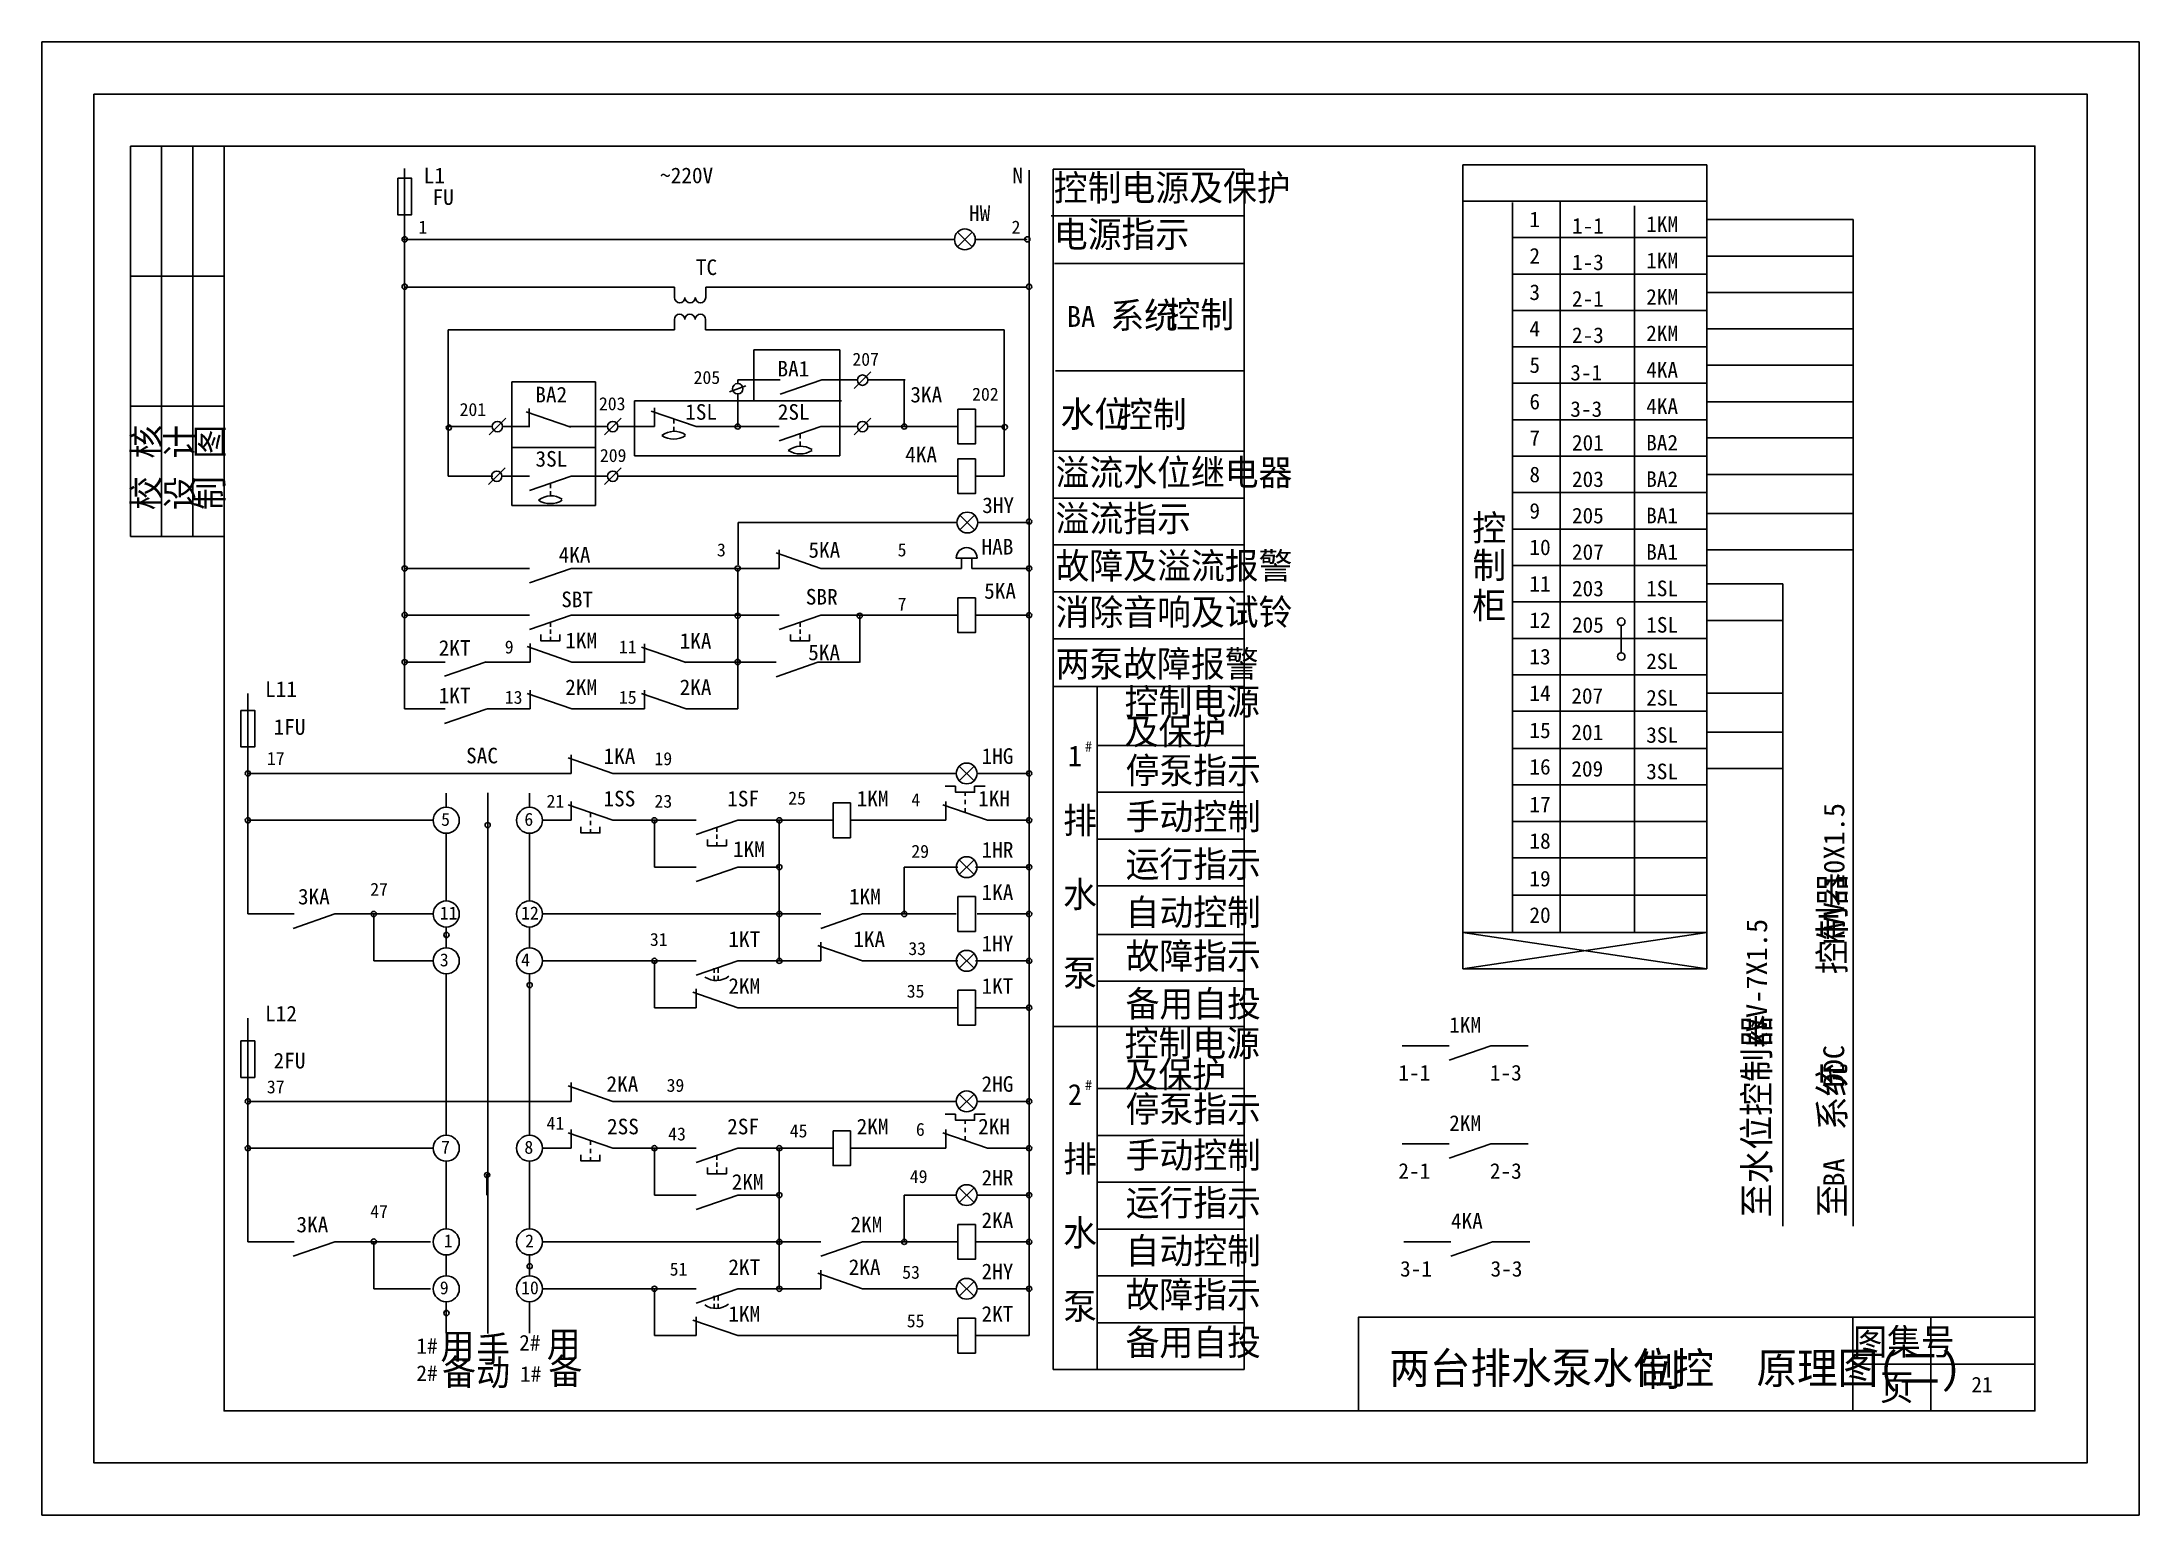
# Model space of a CAD drawing. Header units: metres. Extents: x 566 to 969, y 441 to 724.
import ezdxf

# ---------------------------------------------------------------- set-up
doc = ezdxf.new("R2010")
doc.units = ezdxf.units.M
for name, color, linetype in [('LGT1', 7, 'Continuous'), ('X2', 130, 'Continuous'), ('X4', 60, 'Continuous'), ('XX', 7, 'Continuous')]:
    doc.layers.add(name, color=color, linetype=linetype)

msp = doc.modelspace()

# ---------------------------------------------------------------- linework, layer by layer
for p, q in [((582.77, 629.32), (582.77, 704.32)), ((600.77, 704.32), (582.77, 704.32)), ((588.77, 629.32), (588.77, 704.32)), ((594.77, 629.32), (594.77, 704.32)), ((600.77, 679.32), (582.77, 679.32)), ((600.77, 654.32), (582.77, 654.32)), ((600.77, 629.32), (582.77, 629.32)), ((643.47, 491.29), (643.47, 487.29)), ((818.77, 479.32), (948.77, 479.32)), ((818.77, 479.32), (818.77, 461.32)), ((913.77, 479.32), (913.77, 461.32)), ((928.77, 479.32), (928.77, 461.32)), ((913.77, 470.32), (948.77, 470.32))]:
    msp.add_line(p, q)
for points in [[(565.77, 724.32), (565.77, 441.32), (968.77, 441.32), (968.77, 724.32)], [(575.77, 714.32), (575.77, 451.32), (958.77, 451.32), (958.77, 714.32)], [(600.77, 704.32), (600.77, 461.32), (948.77, 461.32), (948.77, 704.32)]]:
    msp.add_lwpolyline(points, close=True)
for points in [[(643, 552.76, 1), (644, 552.76, 1)], [(659, 543.13, 1), (660, 543.13, 1)], [(650.82, 506.62, 1), (651.82, 506.62, 1)], [(659, 489.13, 1), (660, 489.13, 1)]]:
    msp.add_lwpolyline(points, format="xyb", close=True)
at = {"layer": 'LGT1'}
msp.add_lwpolyline([(818.77, 461.32), (818.77, 479.32), (948.77, 479.32)], dxfattribs=at)
at = {"layer": 'X2'}
for p, q in [((635.47, 700.04, 4.16), (635.47, 605.04, 0.02)), ((755.47, 699.7, 4.6), (755.47, 478.7)), ((635.47, 691.18, 4.16), (635.47, 596.18, 0.02)), ((755.47, 691.18, 4.6), (755.47, 475.79, 0.12)), ((741.13, 686.39, 5), (635.13, 686.39, 5)), ((744.54, 684.97, 5), (741.72, 687.8, 5)), ((741.72, 684.97, 5), (744.54, 687.8, 5)), ((755.13, 686.39, 5), (745.13, 686.39, 5)), ((670.5, 677.18), (635.47, 677.18)), ((687.33, 677.18), (643.85, 677.18)), ((687.33, 675.2), (687.33, 677.2)), ((693.33, 675.2), (693.33, 677.2)), ((754.91, 677.18), (693.33, 677.18)), ((687.3, 669.03), (643.85, 669.03)), ((670.7, 669.03), (643.85, 669.03)), ((643.85, 669.03), (643.85, 640.89)), ((687.3, 671.01), (687.3, 669.01)), ((693.3, 671.01), (693.3, 669.01)), ((750.71, 669.03), (693.3, 669.03)), ((750.71, 669.03), (750.71, 640.89)), ((719.13, 665.16, 5), (702.6, 665.16, 5)), ((702.6, 655.37, 5), (702.6, 665.16, 5)), ((719.13, 644.79, 5), (719.13, 665.16, 5)), ((725.06, 660.96, 5), (721.88, 657.77, 5)), ((656.05, 659.03, 5), (656.05, 635.25, 5)), ((672.17, 659.03, 5), (656.05, 659.03, 5)), ((672.17, 635.25, 5), (672.17, 659.03, 5)), ((701.06, 658.28, 5), (697.88, 657.1, 5)), ((699.47, 659.43, 5), (699.47, 658.69, 5)), ((707.64, 659.43, 10), (699.47, 659.43, 10)), ((707.64, 656.67, 10), (715.64, 659.43, 10)), ((722.47, 659.43, 10), (715.64, 659.43, 10)), ((731.64, 659.43, 10), (724.47, 659.43, 10)), ((731.47, 659.43, 5), (731.47, 650.43, 5)), ((658.82, 653.26), (667.42, 650.29)), ((659.42, 650.29), (659.42, 653.89)), ((679.64, 655.37, 5), (679.64, 644.79, 5)), ((719.39, 655.37, 5), (679.64, 655.37, 5)), ((682.87, 653.4, 5), (691.47, 650.43, 5)), ((683.47, 650.43, 5), (683.47, 654.03, 5)), ((699.47, 656.69, 5), (699.47, 650.43, 5)), ((652.3, 650.43, 5), (643.85, 650.43, 5)), ((654.89, 652.03, 5), (651.7, 648.84, 5)), ((659.42, 650.43, 5), (654.3, 650.43, 5)), ((674.47, 650.43, 5), (667.01, 650.43, 5)), ((677.06, 652.03, 5), (673.88, 648.84, 5)), ((683.47, 650.43, 5), (676.47, 650.43, 5)), ((687.17, 651.92, 5), (687.17, 651.02, 5)), ((687.17, 650.41, 5), (687.17, 649.52, 5)), ((707.47, 650.43, 5), (691.47, 650.43, 5)), ((707.47, 647.67, 5), (715.47, 650.43, 5)), ((711.47, 649.05, 5), (711.47, 648.15, 5)), ((722.47, 650.43, 5), (715.47, 650.43, 5)), ((725.06, 652.03, 5), (721.88, 648.84, 5)), ((741.8, 650.43, 5), (724.47, 650.43, 5)), ((750.71, 650.43, 5), (745.14, 650.43, 5)), ((672.17, 646.43, 5), (656.05, 646.43, 5)), ((711.47, 647.55, 5), (711.47, 646.66, 5)), ((652.39, 640.89, 5), (643.85, 640.89, 5)), ((654.76, 642.49, 5), (651.58, 639.3, 5)), ((659.47, 640.89, 5), (654.17, 640.89, 5)), ((659.47, 638.13, 5), (667.47, 640.89, 5)), ((674.47, 640.89, 5), (667.47, 640.89, 5)), ((677.06, 642.49, 5), (673.88, 639.3, 5)), ((741.8, 640.89, 5), (676.47, 640.89, 5)), ((679.64, 644.79, 5), (719.13, 644.79, 5)), ((750.71, 640.89, 5), (745.14, 640.89, 5)), ((663.47, 639.51, 5), (663.47, 638.61, 5)), ((663.47, 638.01, 5), (663.47, 637.12, 5)), ((656.05, 635.25, 5), (672.17, 635.25, 5)), ((742.18, 630.57, 10), (745.01, 633.4, 10)), ((745.01, 630.57, 10), (742.18, 633.4, 10)), ((741.6, 631.99, 10), (699.57, 631.99, 10)), ((699.57, 631.99, 5), (699.57, 623.89, 5)), ((755.6, 631.99, 10), (745.6, 631.99, 10)), ((706.87, 626.15, 5), (715.47, 623.18, 5)), ((707.47, 623.18, 5), (707.47, 626.78, 5)), ((741.47, 625.18, 5), (745.47, 625.18, 5)), ((742.47, 625.18, 5), (742.47, 623.18, 5)), ((744.47, 625.18, 5), (744.47, 623.18, 5)), ((659.47, 623.18, 5), (635.47, 623.18, 5)), ((659.47, 620.42, 5), (667.47, 623.18, 5)), ((707.47, 623.18, 5), (667.47, 623.18, 5)), ((699.47, 623.18, 5), (699.47, 596.18, 0.09)), ((742.47, 623.18, 5), (715.47, 623.18, 5)), ((755.47, 623.18, 5), (744.47, 623.18, 5)), ((659.47, 614.18), (635.47, 614.18)), ((659.47, 611.42), (667.47, 614.18)), ((663.47, 612.8), (663.47, 611.94)), ((707.47, 614.18), (667.47, 614.18)), ((707.47, 611.42), (715.47, 614.18)), ((711.47, 612.8), (711.47, 611.94)), ((741.8, 614.18), (715.47, 614.18)), ((722.92, 614.18, 1.74), (722.92, 605.09, 0.09)), ((755.47, 614.18), (745.14, 614.18)), ((659.59, 605.18), (659.59, 608.78)), ((663.47, 611.45), (663.47, 610.6)), ((663.47, 610.01), (663.47, 609.29)), ((681.56, 605.08), (681.56, 608.68)), ((711.47, 611.45), (711.47, 610.6)), ((711.47, 610.01), (711.47, 609.29)), ((635.47, 605.18), (643.28, 605.18)), ((643.16, 602.5, 5), (651.16, 605.26, 5)), ((650.92, 605.18), (659.59, 605.18)), ((658.99, 608.15), (667.59, 605.18)), ((667.59, 605.18), (681.56, 605.18)), ((680.97, 608.05), (689.56, 605.08)), ((689.28, 605.18), (699.47, 605.18)), ((691.47, 605.18), (699.47, 605.18)), ((699.47, 605.14), (706.88, 605.14)), ((706.88, 602.38), (714.88, 605.14)), ((714.88, 605.14), (722.88, 605.14)), ((605.34, 599.15), (605.34, 556.79)), ((658.99, 599.15), (667.59, 596.18)), ((659.59, 596.18), (659.59, 599.78)), ((680.97, 599.15), (689.56, 596.18)), ((681.56, 596.18), (681.56, 599.78)), ((635.47, 596.18), (643.28, 596.18)), ((643.16, 593.37, 5), (651.16, 596.13, 5)), ((651.2, 596.18), (659.59, 596.18)), ((667.59, 596.18), (681.56, 596.18)), ((689.56, 596.18), (699.47, 596.18)), ((691.47, 596.18), (699.47, 596.18)), ((666.87, 586.76), (675.47, 583.79)), ((667.47, 583.79), (667.47, 587.39)), ((742.06, 582.38), (744.89, 585.2)), ((744.89, 582.38), (742.06, 585.2)), ((667.47, 583.79), (605.34, 583.79)), ((741.47, 583.79), (675.47, 583.79)), ((725.47, 583.79), (721.47, 583.79)), ((741.35, 581.36), (739.35, 581.36)), ((747, 581.36), (745, 581.36)), ((755.47, 583.79), (745.47, 583.79)), ((666.87, 577.76), (675.47, 574.79)), ((667.47, 574.79), (667.47, 578.39)), ((738.87, 577.76), (747.47, 574.79)), ((739.47, 574.79), (739.47, 578.39)), ((743.17, 579.46), (743.17, 580.18)), ((743.17, 577.87), (743.17, 578.72)), ((743.17, 576.27), (743.17, 577.13)), ((640.97, 574.79), (605.34, 574.79)), ((667.47, 574.79), (661.97, 574.79)), ((671.17, 576.27), (671.17, 575.42)), ((671.17, 574.68), (671.17, 573.83)), ((671.17, 573.09), (671.17, 572.36)), ((691.47, 574.79), (675.47, 574.79)), ((683.47, 574.79), (683.47, 565.79)), ((691.47, 572.03), (699.47, 574.79)), ((695.47, 573.41), (695.47, 572.55)), ((717.8, 574.79), (699.47, 574.79)), ((707.47, 574.79), (707.47, 547.79)), ((739.47, 574.79), (721.14, 574.79)), ((755.47, 574.79), (747.47, 574.79)), ((695.47, 572.06), (695.47, 571.21)), ((695.47, 570.62), (695.47, 569.9)), ((691.47, 565.79), (683.47, 565.79)), ((691.47, 563.03), (699.47, 565.79)), ((707.47, 565.79), (699.47, 565.79)), ((731.47, 565.79), (731.47, 556.79)), ((741.8, 565.79), (731.47, 565.79)), ((741.8, 565.79), (737.14, 565.79)), ((744.89, 564.38), (742.06, 567.2)), ((742.06, 564.38), (744.89, 567.2)), ((755.47, 565.79), (745.14, 565.79)), ((614.22, 556.79), (605.34, 556.79)), ((614.05, 554.03), (622.05, 556.79)), ((640.97, 556.79), (622.05, 556.79)), ((629.53, 556.79), (629.53, 547.79)), ((707.47, 556.79), (661.97, 556.79)), ((715.47, 556.79), (699.47, 556.79)), ((707.47, 556.79), (707.47, 547.79)), ((715.47, 554.03), (723.47, 556.79)), ((741.47, 556.79), (723.47, 556.79)), ((741.47, 556.79), (737.47, 556.79)), ((755.47, 556.79), (745.47, 556.79)), ((714.87, 550.76), (723.47, 547.79)), ((715.47, 547.79), (715.47, 551.39)), ((742.06, 546.38), (744.89, 549.2)), ((744.89, 546.38), (742.06, 549.2)), ((640.97, 547.79), (629.53, 547.79)), ((691.47, 547.79), (661.97, 547.79)), ((683.47, 547.79), (683.47, 538.79)), ((691.47, 545.03), (699.47, 547.79)), ((694.95, 546.41), (694.95, 545.51)), ((694.95, 544.91), (694.95, 544.01)), ((695.73, 546.41), (695.73, 545.51)), ((695.73, 544.91), (695.73, 544.01)), ((715.47, 547.79), (699.47, 547.79)), ((741.8, 547.79), (723.47, 547.79)), ((741.8, 547.79), (731.47, 547.79)), ((755.47, 547.79), (745.14, 547.79)), ((690.87, 541.76), (699.47, 538.79)), ((691.47, 538.79), (691.47, 542.39)), ((605.34, 536.8), (605.34, 493.79)), ((691.47, 538.79), (683.47, 538.79)), ((741.8, 538.79), (699.47, 538.79)), ((755.47, 538.79), (745.14, 538.79)), ((667.47, 520.79), (667.47, 524.39)), ((667.47, 520.79), (605.34, 520.79)), ((666.87, 523.76), (675.47, 520.79)), ((741.47, 520.79), (675.47, 520.79)), ((725.47, 520.79), (721.47, 520.79)), ((742.06, 519.38), (744.89, 522.2)), ((744.89, 519.38), (742.06, 522.2)), ((755.47, 520.79), (745.47, 520.79)), ((741.35, 518.36), (739.35, 518.36)), ((743.17, 516.46), (743.17, 517.18)), ((747, 518.36), (745, 518.36)), ((666.87, 514.76), (675.47, 511.79)), ((667.47, 511.79), (667.47, 515.39)), ((671.17, 513.27), (671.17, 512.42)), ((738.87, 514.76), (747.47, 511.79)), ((739.47, 511.79), (739.47, 515.39)), ((743.17, 514.87), (743.17, 515.72)), ((743.17, 513.27), (743.17, 514.13)), ((640.97, 511.79), (605.34, 511.79)), ((667.47, 511.79), (661.97, 511.79)), ((671.17, 511.68), (671.17, 510.83)), ((671.17, 510.09), (671.17, 509.36)), ((691.47, 511.79), (675.47, 511.79)), ((683.47, 511.79), (683.47, 502.79)), ((691.47, 509.03), (699.47, 511.79)), ((695.47, 510.41), (695.47, 509.55)), ((695.47, 509.06), (695.47, 508.21)), ((717.8, 511.79), (699.47, 511.79)), ((707.47, 511.79), (707.47, 484.79)), ((739.47, 511.79), (721.14, 511.79)), ((755.47, 511.79), (747.47, 511.79)), ((695.47, 507.62), (695.47, 506.9)), ((744.89, 501.38), (742.06, 504.2)), ((742.06, 501.38), (744.89, 504.2)), ((691.47, 502.79), (683.47, 502.79)), ((691.47, 500.03), (699.47, 502.79)), ((707.47, 502.79), (699.47, 502.79)), ((731.47, 502.79), (731.47, 493.79)), ((741.47, 502.79), (731.47, 502.79)), ((731.47, 502.79), (731.47, 493.79)), ((741.47, 502.79), (737.14, 502.79)), ((755.47, 502.79), (745.47, 502.79)), ((614.22, 493.79), (605.34, 493.79)), ((614.05, 491.03), (622.05, 493.79)), ((640.47, 493.79), (622.05, 493.79)), ((629.53, 493.79), (629.53, 484.79)), ((707.47, 493.79), (661.97, 493.79)), ((715.47, 493.79), (699.47, 493.79)), ((707.47, 493.79), (707.47, 484.79)), ((707.47, 493.79), (707.47, 484.79)), ((715.47, 491.03), (723.47, 493.79)), ((741.8, 493.79), (723.47, 493.79)), ((741.47, 493.79), (737.47, 493.79)), ((755.47, 493.79), (745.14, 493.79)), ((714.87, 487.76), (723.47, 484.79)), ((715.47, 484.79), (715.47, 488.39)), ((640.47, 484.79), (629.53, 484.79)), ((691.47, 484.79), (661.97, 484.79)), ((683.47, 484.79), (683.47, 475.79)), ((691.47, 482.03), (699.47, 484.79)), ((715.47, 484.79), (699.47, 484.79)), ((741.47, 484.79), (723.47, 484.79)), ((741.47, 484.79), (731.47, 484.79)), ((742.06, 483.38), (744.89, 486.2)), ((744.89, 483.38), (742.06, 486.2)), ((755.47, 484.79), (745.47, 484.79)), ((694.95, 483.41), (694.95, 482.51)), ((694.95, 481.91), (694.95, 481.01)), ((695.73, 483.41), (695.73, 482.51)), ((695.73, 481.91), (695.73, 481.01)), ((691.47, 475.79), (683.47, 475.79)), ((690.87, 478.76), (699.47, 475.79)), ((691.47, 475.79), (691.47, 479.39)), ((741.8, 475.79), (699.47, 475.79)), ((755.47, 475.79), (745.14, 475.79))]:
    msp.add_line(p, q, dxfattribs=at)
for points in [[(634.14, 698.14), (634.14, 691.13), (636.81, 691.13), (636.81, 698.14)], [(741.8, 653.77), (741.8, 647.09), (745.14, 647.09), (745.14, 653.77)], [(741.8, 644.23), (741.8, 637.55), (745.14, 637.55), (745.14, 644.23)], [(741.8, 617.52), (741.8, 610.84), (745.14, 610.84), (745.14, 617.52)], [(604.01, 595.91), (604.01, 588.9), (606.68, 588.9), (606.68, 595.91)], [(717.8, 578.13), (717.8, 571.45), (721.14, 571.45), (721.14, 578.13)], [(741.8, 560.13), (741.8, 553.45), (745.14, 553.45), (745.14, 560.13)], [(741.8, 542.13), (741.8, 535.45), (745.14, 535.45), (745.14, 542.13)], [(604.01, 532.4), (604.01, 525.39), (606.68, 525.39), (606.68, 532.4)], [(717.8, 515.13), (717.8, 508.45), (721.14, 508.45), (721.14, 515.13)], [(741.8, 497.13), (741.8, 490.45), (745.14, 490.45), (745.14, 497.13)], [(741.8, 479.13), (741.8, 472.45), (745.14, 472.45), (745.14, 479.13)]]:
    msp.add_lwpolyline(points, close=True, dxfattribs=at)
for points in [[(634.97, 686.39, 1), (635.97, 686.39, 1)], [(754.63, 686.39, 1), (755.63, 686.39, 1)], [(634.97, 677.3, 1), (635.97, 677.3, 1)], [(754.97, 677.3, 1), (755.97, 677.3, 1)], [(643.48, 650.24, 1), (644.48, 650.24, 1)], [(698.97, 650.43, 1), (699.97, 650.43, 1)], [(730.97, 650.43, 1), (731.97, 650.43, 1)], [(750.29, 650.32, 1), (751.29, 650.32, 1)], [(754.97, 632.18, 1), (755.97, 632.18, 1)], [(634.97, 623.18, 1), (635.97, 623.18, 1)], [(698.97, 623.18, 1), (699.97, 623.18, 1)], [(754.97, 623.18, 1), (755.97, 623.18, 1)], [(634.97, 614.23, 1), (635.97, 614.23, 1)], [(698.97, 614.08, 1), (699.97, 614.08, 1)], [(722.42, 614.08, 1), (723.42, 614.08, 1)], [(754.97, 614.18, 1), (755.97, 614.18, 1)], [(634.97, 605.18, 1), (635.97, 605.18, 1)], [(698.97, 605.19, 1), (699.97, 605.19, 1)], [(604.84, 583.79, 1), (605.84, 583.79, 1)], [(754.97, 583.79, 1), (755.97, 583.79, 1)], [(604.84, 574.79, 1), (605.84, 574.79, 1)], [(682.97, 574.79, 1), (683.97, 574.79, 1)], [(706.97, 574.79, 1), (707.97, 574.79, 1)], [(754.97, 574.79, 1), (755.97, 574.79, 1)], [(706.97, 565.79, 1), (707.97, 565.79, 1)], [(754.97, 565.79, 1), (755.97, 565.79, 1)], [(629.03, 556.79, 1), (630.03, 556.79, 1)], [(706.97, 556.79, 1), (707.97, 556.79, 1)], [(730.97, 556.79, 1), (731.97, 556.79, 1)], [(754.97, 556.79, 1), (755.97, 556.79, 1)], [(682.97, 547.79, 1), (683.97, 547.79, 1)], [(706.97, 547.79, 1), (707.97, 547.79, 1)], [(754.97, 547.79, 1), (755.97, 547.79, 1)], [(754.97, 538.79, 1), (755.97, 538.79, 1)], [(604.84, 520.79, 1), (605.84, 520.79, 1)], [(754.97, 520.79, 1), (755.97, 520.79, 1)], [(604.84, 511.79, 1), (605.84, 511.79, 1)], [(682.97, 511.79, 1), (683.97, 511.79, 1)], [(706.97, 511.79, 1), (707.97, 511.79, 1)], [(754.97, 511.79, 1), (755.97, 511.79, 1)], [(706.97, 502.79, 1), (707.97, 502.79, 1)], [(754.97, 502.79, 1), (755.97, 502.79, 1)], [(629.03, 493.87, 1), (630.03, 493.87, 1)], [(706.97, 493.79, 1), (707.97, 493.79, 1)], [(706.97, 493.79, 1), (707.97, 493.79, 1)], [(730.97, 493.79, 1), (731.97, 493.79, 1)], [(730.97, 493.79, 1), (731.97, 493.79, 1)], [(754.97, 493.79, 1), (755.97, 493.79, 1)], [(682.97, 484.79, 1), (683.97, 484.79, 1)], [(706.97, 484.79, 1), (707.97, 484.79, 1)], [(754.97, 484.79, 1), (755.97, 484.79, 1)], [(643, 480.13, 1), (644, 480.13, 1)]]:
    msp.add_lwpolyline(points, format="xyb", close=True, dxfattribs=at)
for points in [[(661.64, 610.47), (661.64, 609.29), (665.3, 609.29), (665.29, 610.47)], [(709.64, 610.47), (709.64, 609.29), (713.3, 609.29), (713.29, 610.47)], [(745, 581.36), (745, 580.18), (741.34, 580.18), (741.35, 581.36)], [(669.34, 573.54), (669.34, 572.36), (673, 572.36), (672.99, 573.54)], [(693.64, 571.08), (693.64, 569.9), (697.3, 569.9), (697.29, 571.08)], [(745, 518.36), (745, 517.18), (741.34, 517.18), (741.35, 518.36)], [(669.34, 510.54), (669.34, 509.36), (673, 509.36), (672.99, 510.54)], [(693.64, 508.08), (693.64, 506.9), (697.3, 506.9), (697.29, 508.08)]]:
    msp.add_lwpolyline(points, dxfattribs=at)
for centre, radius in [((743.13, 686.39, 5), 2), ((699.47, 657.69, 5), 1), ((723.47, 659.35, 5), 1), ((653.3, 650.43, 5), 1), ((675.47, 650.43, 5), 1), ((723.47, 650.43, 5), 1), ((653.17, 640.89, 5), 1), ((675.47, 640.89, 5), 1), ((743.6, 631.99, 10), 2), ((743.47, 583.79), 2), ((743.47, 565.79), 2), ((743.47, 547.79), 2), ((743.47, 520.79), 2), ((743.47, 502.79), 2), ((743.47, 484.79), 2)]:
    msp.add_circle(centre, radius, dxfattribs=at)
for centre, radius, start, end in [((688.33, 675.2), 1, 180, 0), ((690.33, 675.2), 1, 180, 0), ((692.33, 675.2), 1, 180, 0), ((688.3, 671.01), 1, 0, 180), ((690.3, 671.01), 1, 0, 180), ((692.3, 671.01), 1, 0, 180), ((687.28, 645.63, 5), 3.89, 56.02, 127.9), ((687.17, 652.3, 5), 4.26, 237.61, 302.39), ((711.58, 642.77, 5), 3.89, 56.02, 127.9), ((711.47, 649.44, 5), 4.26, 237.61, 302.39), ((663.58, 633.23, 5), 3.89, 56.02, 127.9), ((663.47, 639.89, 5), 4.26, 237.61, 302.39), ((743.47, 625.18, 5), 2, 0, 180), ((695.36, 547.9), 3.89, 236.02, 307.9), ((695.31, 484.9), 3.89, 236.02, 307.9)]:
    msp.add_arc(centre, radius, start, end, dxfattribs=at)
at = {"layer": 'X4'}
for p, q in [((760.08, 699.89, 4.78), (760.08, 469.25, 0.1)), ((760.08, 699.89, 15), (796.83, 699.89, 15)), ((796.83, 699.89, 4.78), (796.83, 469.25, 0.1)), ((838.79, 546.24), (838.79, 700.74)), ((838.79, 700.74), (885.74, 700.74)), ((885.74, 546.24), (885.74, 700.74)), ((838.79, 693.74), (885.74, 693.74)), ((848.36, 553.22), (848.36, 693.45)), ((857.55, 553.22), (857.55, 693.74)), ((759.74, 690.89, 15), (796.83, 690.89, 15)), ((871.78, 553.22), (871.78, 692.85)), ((885.74, 690.18), (913.85, 690.18)), ((913.85, 690.18), (913.85, 496.79)), ((848.36, 686.74), (885.74, 686.74)), ((760.32, 681.75, 30), (796.83, 681.75, 30)), ((885.74, 683.18), (913.85, 683.18)), ((848.36, 679.74), (885.74, 679.74)), ((885.74, 676.18), (913.85, 676.18)), ((848.36, 672.74), (885.74, 672.74)), ((885.74, 669.18), (913.85, 669.18)), ((848.36, 665.74), (885.74, 665.74)), ((760.52, 661.12, 60), (796.83, 661.12, 60)), ((885.74, 662.21), (913.85, 662.21)), ((848.36, 658.74), (885.74, 658.74)), ((885.74, 655.21), (913.85, 655.21)), ((848.36, 651.74), (885.74, 651.74)), ((760.08, 645.68, 15), (796.83, 645.68, 15)), ((885.74, 648.25), (913.85, 648.25)), ((848.36, 644.74), (885.74, 644.74)), ((885.74, 641.25), (913.85, 641.25)), ((848.36, 637.74), (885.74, 637.74)), ((760.08, 636.68, 15), (796.83, 636.68, 15)), ((885.74, 633.75), (913.85, 633.75)), ((848.36, 630.74), (885.74, 630.74)), ((760.08, 627.68, 15), (796.83, 627.68, 15)), ((885.74, 626.75), (913.85, 626.75)), ((848.36, 623.74), (885.74, 623.74)), ((760.08, 618.68, 15), (796.83, 618.68, 15)), ((848.36, 616.74), (885.74, 616.74)), ((885.74, 620.19), (900.34, 620.19)), ((900.34, 620.19), (900.34, 496.79)), ((885.74, 613.19), (900.34, 613.19)), ((760.08, 609.68, 15), (796.83, 609.68, 15)), ((848.36, 609.74), (885.74, 609.74)), ((869.23, 606.95), (869.23, 612.26)), ((760.08, 600.5, 15), (796.83, 600.5, 15)), ((768.57, 600.5), (768.57, 469.25)), ((848.36, 602.74), (885.74, 602.74)), ((885.74, 599.22), (900.34, 599.22)), ((848.36, 595.74), (885.74, 595.74)), ((768.57, 589.17, 15), (796.83, 589.17, 15)), ((848.36, 588.59), (885.74, 588.59)), ((885.74, 591.73), (900.34, 591.73)), ((885.74, 584.73), (900.34, 584.73)), ((848.36, 581.59), (885.74, 581.59)), ((768.57, 580.17, 15), (796.83, 580.17, 15)), ((848.36, 574.59), (885.74, 574.59)), ((768.57, 571.17, 15), (796.83, 571.17, 15)), ((848.36, 567.59), (885.74, 567.59)), ((768.57, 562.17, 15), (796.83, 562.17, 15)), ((848.36, 560.38), (885.74, 560.38)), ((768.57, 552.87, 15), (796.83, 552.87, 15)), ((838.79, 553.22), (885.74, 553.22)), ((838.79, 546.24), (885.74, 553.22)), ((838.79, 553.22), (885.74, 546.24)), ((838.79, 546.24), (885.74, 546.24)), ((768.57, 543.87, 15), (796.83, 543.87, 15)), ((760.08, 535.17, 15), (796.83, 535.17, 15)), ((836.18, 531.49), (827.17, 531.49)), ((836.18, 528.73), (844.18, 531.49)), ((851.37, 531.49), (844.18, 531.49)), ((768.57, 523.25, 15), (796.83, 523.25, 15)), ((768.57, 514.25, 15), (796.83, 514.25, 15)), ((836.18, 512.61), (827.17, 512.61)), ((836.18, 509.85), (844.18, 512.61)), ((851.37, 512.61), (844.18, 512.61)), ((768.57, 505.25, 15), (796.83, 505.25, 15)), ((768.57, 496.25, 15), (796.83, 496.25, 15)), ((836.52, 493.82), (827.51, 493.82)), ((836.52, 491.06), (844.52, 493.82)), ((851.71, 493.82), (844.52, 493.82)), ((768.57, 487.25, 15), (796.83, 487.25, 15)), ((768.57, 478.25, 15), (796.83, 478.25, 15)), ((760.08, 469.25, 15), (796.83, 469.25, 15))]:
    msp.add_line(p, q, dxfattribs=at)
msp.add_lwpolyline([(650.93, 573.87, 1), (651.93, 573.87, 1)], format="xyb", close=True, dxfattribs=at)
for centre, radius in [((869.26, 612.94), 0.72), ((869.26, 606.25), 0.72), ((643.47, 574.79), 2.5), ((659.47, 574.79), 2.5), ((643.47, 556.79), 2.5), ((659.47, 556.79), 2.5), ((643.47, 547.79), 2.5), ((659.47, 547.79), 2.5), ((643.47, 511.79), 2.5), ((659.47, 511.79), 2.5), ((643.47, 493.79), 2.5), ((643.47, 493.79), 2.5), ((659.47, 493.79), 2.5), ((659.47, 493.79), 2.5), ((643.47, 484.79), 2.5), ((659.47, 484.79), 2.5)]:
    msp.add_circle(centre, radius, dxfattribs=at)
at = {"layer": 'XX'}
for p, q in [((643.47, 580.02), (643.47, 577.29)), ((651.47, 580.07), (651.47, 476.2)), ((659.47, 580.01), (659.47, 577.29)), ((643.47, 572.29), (643.47, 559.29)), ((659.47, 572.29), (659.47, 559.29)), ((643.47, 554.29), (643.47, 550.29)), ((659.47, 554.29), (659.47, 550.29)), ((643.47, 545.29), (643.47, 514.29)), ((659.47, 545.29), (659.47, 514.29)), ((643.47, 509.29), (643.47, 496.29)), ((659.47, 509.29), (659.47, 496.29)), ((651.29, 506.78), (651.29, 502.78)), ((651.29, 506.78), (651.29, 502.78)), ((643.47, 491.29), (643.47, 487.29)), ((659.47, 491.29), (659.47, 487.29)), ((659.47, 491.29), (659.47, 487.29)), ((643.47, 482.29), (643.47, 476.25)), ((659.47, 482.29), (659.47, 476.25))]:
    msp.add_line(p, q, dxfattribs=at)

# ---------------------------------------------------------------- texts
for s, p in [('校 核', (588.32, 634.37)), ('设 计', (594.76, 634.37)), ('制 图', (600.53, 634.37))]:
    msp.add_text(s, height=5, rotation=90).set_placement(p)
for s, p in [('图集号', (913.84, 472.12)), ('页', (918.94, 463.36))]:
    msp.add_text(s, height=5).set_placement(p)
at = {"layer": 'X4'}
for s, height, p in [('L1', 3, (639.13, 697.17, 5)), ('~220V', 3, (684.56, 697.19, 5)), ('N', 3, (752.27, 697.17, 5)), ('控制电源及保护', 5, (760.23, 693.82, 5)), ('FU', 3, (640.83, 693.02, 5)), ('1', 2.5, (638.11, 687.5, 5)), ('HW', 3, (743.93, 689.93, 5)), ('2', 2.5, (752.1, 687.5, 5)), ('电源指示', 5, (760.23, 684.87, 5)), ('1', 3, (851.62, 688.74)), ('1-1', 3, (859.79, 687.49)), ('1KM', 3, (874.06, 687.84)), ('TC', 3, (691.43, 679.54)), ('2', 3, (851.62, 681.74)), ('1-3', 3, (859.79, 680.49)), ('1KM', 3, (874.06, 680.84)), ('3', 3, (851.62, 674.74)), ('BA', 4, (762.74, 669.59, 5)), ('系统', 5, (771.08, 669.29, 5)), ('控制', 5, (781.87, 669.45, 5)), ('2-1', 3, (859.79, 673.49)), ('2KM', 3, (874.06, 673.84)), ('4', 3, (851.62, 667.74)), ('2-3', 3, (859.79, 666.49)), ('2KM', 3, (874.06, 666.84)), ('205', 2.5, (691, 658.62, 5)), ('BA1', 3, (707.12, 660.05, 10)), ('207', 2.5, (721.51, 662.11, 5)), ('5', 3, (851.62, 660.74)), ('3-1', 3, (859.47, 659.3)), ('4KA', 3, (874.06, 659.84)), ('BA2', 3, (660.58, 655.07)), ('3KA', 3, (732.65, 655.07, 5)), ('202', 2.5, (744.52, 655.4, 5)), ('201', 2.5, (646.03, 652.46, 5)), ('203', 2.5, (672.81, 653.57, 5)), ('1SL', 3, (689.38, 651.74, 5)), ('2SL', 3, (707.18, 651.74, 5)), ('水位', 5, (761.51, 650.34, 5)), ('控制', 5, (772.74, 650.28, 5)), ('6', 3, (851.62, 653.74)), ('3-3', 3, (859.47, 652.3)), ('4KA', 3, (874.06, 652.84)), ('7', 3, (851.62, 646.74)), ('BA2', 3, (874.06, 645.84)), ('3SL', 3, (660.61, 642.73, 5)), ('209', 2.5, (672.99, 643.63, 5)), ('4KA', 3, (731.66, 643.56, 5)), ('溢流水位继电器', 5, (760.57, 639.12, 5)), ('201', 3, (859.79, 645.83)), ('8', 3, (851.62, 639.74)), ('203', 3, (859.79, 638.83)), ('BA2', 3, (874.06, 638.84)), ('3HY', 3, (746.46, 633.82, 10)), ('溢流指示', 5, (760.57, 630.27, 5)), ('控', 5, (840.65, 628.48)), ('9', 3, (851.62, 632.74)), ('205', 3, (859.79, 631.83)), ('BA1', 3, (874.06, 631.84)), ('HAB', 3, (746.33, 625.85, 5)), ('10', 3, (851.62, 625.74)), ('4KA', 3, (665.06, 624.31, 5)), ('3', 2.5, (695.48, 625.49, 5)), ('5KA', 3, (713.06, 625.23, 5)), ('5', 2.5, (730.21, 625.49, 5)), ('故障及溢流报警', 5, (760.57, 621.19, 5)), ('制', 5, (840.65, 621.28)), ('207', 3, (859.79, 624.83)), ('BA1', 3, (874.06, 624.84)), ('11', 3, (851.62, 618.74)), ('203', 3, (859.79, 617.83)), ('1SL', 3, (874.06, 617.84)), ('SBT', 3, (665.56, 615.73)), ('SBR', 3, (712.56, 616.23)), ('7', 2.5, (730.21, 615.09, 5)), ('5KA', 3, (746.83, 617.35)), ('消除音响及试铃', 5, (760.57, 612.29)), ('柜', 5, (840.65, 613.57)), ('12', 3, (851.62, 611.74)), ('205', 3, (859.79, 610.83)), ('1SL', 3, (874.06, 610.84)), ('2KT', 3, (642.01, 606.4, 5)), ('9', 2.5, (654.71, 606.84, 5)), ('1KM', 3, (666.33, 607.85)), ('11', 2.5, (676.65, 606.84, 5)), ('1KA', 3, (688.31, 607.75)), ('5KA', 3, (713.02, 605.54)), ('两泵故障报警', 5, (760.57, 602.36)), ('13', 3, (851.62, 604.74)), ('2SL', 3, (874.06, 603.84)), ('L11', 3, (608.65, 598.5)), ('2KM', 3, (666.33, 598.85)), ('2KA', 3, (688.31, 598.85)), ('控制电源', 5, (773.84, 595.07)), ('14', 3, (851.62, 597.74)), ('1KT', 3, (642.01, 597.27, 5)), ('13', 2.5, (654.71, 597.17, 5)), ('15', 2.5, (676.65, 597.17, 5)), ('207', 3, (859.67, 597.19)), ('2SL', 3, (874.06, 596.84)), ('1FU', 3, (610.28, 591.22)), ('及保护', 5, (773.84, 589.36)), ('15', 3, (851.62, 590.58)), ('201', 3, (859.67, 590.19)), ('3SL', 3, (874.06, 589.68)), ('SAC', 3, (647.28, 585.73)), ('1KA', 3, (673.68, 585.63)), ('1HG', 3, (746.33, 585.63)), ('1', 4, (762.93, 585.17)), ('#', 2, (766.22, 587.99)), ('17', 2.5, (609.01, 585.43, 5)), ('19', 2.5, (683.48, 585.38, 5)), ('停泵指示', 5, (774.02, 581.87)), ('16', 3, (851.62, 583.58)), ('209', 3, (859.67, 583.19)), ('3SL', 3, (874.06, 582.68)), ('1SS', 3, (673.68, 577.46)), ('1SF', 3, (697.45, 577.46)), ('1KM', 3, (722.33, 577.46)), ('1KH', 3, (745.68, 577.46)), ('21', 2.5, (662.74, 577.21, 5)), ('23', 2.5, (683.48, 577.21, 5)), ('25', 2.5, (709.18, 577.8, 5)), ('4', 2.5, (732.84, 577.5, 5)), ('排', 5, (762, 572.28)), ('手动控制', 5, (774.02, 573.01)), ('17', 3, (851.62, 576.33)), ('5', 2.5, (642.48, 573.73)), ('6', 2.5, (658.48, 573.73)), ('18', 3, (851.62, 569.33)), ('1KM', 3, (698.57, 567.76)), ('29', 2.5, (732.84, 567.58, 5)), ('1HR', 3, (746.33, 567.63)), ('运行指示', 5, (774.02, 563.87)), ('19', 3, (851.62, 562.09)), ('3KA', 3, (614.97, 558.63)), ('27', 2.5, (628.86, 560.28, 5)), ('1KM', 3, (720.85, 558.65)), ('1KA', 3, (746.33, 559.46)), ('水', 5, (762, 558.07)), ('自动控制', 5, (774.02, 554.64)), ('11', 2.5, (642.23, 555.73)), ('12', 2.5, (657.85, 555.73)), ('20', 3, (851.62, 555.09)), ('31', 2.5, (682.6, 550.65, 5)), ('1KT', 3, (697.68, 550.46)), ('1KA', 3, (721.68, 550.46)), ('1HY', 3, (746.33, 549.63)), ('3', 2.5, (642.23, 546.73)), ('4', 2.5, (657.85, 546.73)), ('33', 2.5, (732.26, 548.9, 5)), ('泵', 5, (762, 542.95)), ('故障指示', 5, (774.02, 546.22)), ('2KM', 3, (697.68, 541.46)), ('1KT', 3, (746.33, 541.46)), ('35', 2.5, (731.96, 540.72, 5)), ('备用自投', 5, (774.02, 537.06)), ('L12', 3, (608.65, 536.15)), ('1KM', 3, (836.2, 533.99)), ('控制电源', 5, (773.84, 529.44)), ('2FU', 3, (610.28, 527.12)), ('及保护', 5, (773.84, 523.44)), ('37', 2.5, (608.99, 522.33, 5)), ('2KA', 3, (674.26, 522.63)), ('39', 2.5, (685.81, 522.63, 5)), ('2HG', 3, (746.33, 522.63)), ('2', 4, (762.93, 520.12)), ('#', 2, (766.22, 522.95)), ('1-1', 3, (826.43, 524.8)), ('1-3', 3, (844.02, 524.8)), ('停泵指示', 5, (774.02, 516.82)), ('41', 2.5, (662.74, 515.33, 5)), ('2SS', 3, (674.36, 514.46)), ('2SF', 3, (697.45, 514.46)), ('45', 2.5, (709.47, 513.87, 5)), ('2KM', 3, (722.33, 514.46)), ('6', 2.5, (733.72, 514.16, 5)), ('2KH', 3, (745.68, 514.46)), ('2KM', 3, (836.2, 515.12)), ('7', 2.5, (642.48, 510.73)), ('8', 2.5, (658.48, 510.73)), ('43', 2.5, (686.11, 513.29, 5)), ('排', 5, (762, 507.23)), ('手动控制', 5, (774.02, 507.97)), ('2-1', 3, (826.43, 505.92)), ('2-3', 3, (844.02, 505.92)), ('2KM', 3, (698.33, 503.82)), ('49', 2.5, (732.55, 505.11, 5)), ('2HR', 3, (746.33, 504.63)), ('运行指示', 5, (774.02, 498.82)), ('47', 2.5, (628.86, 498.4, 5)), ('3KA', 3, (614.68, 495.63)), ('2KM', 3, (721.14, 495.65)), ('2KA', 3, (746.33, 496.46)), ('水', 5, (762, 493.03)), ('4KA', 3, (836.54, 496.32)), ('1', 2.5, (643, 492.73)), ('2', 2.5, (658.62, 492.73)), ('自动控制', 5, (774.02, 489.6)), ('51', 2.5, (686.4, 487.31, 5)), ('2KT', 3, (697.68, 487.46)), ('2KA', 3, (720.8, 487.46)), ('53', 2.5, (731.09, 486.72, 5)), ('2HY', 3, (746.33, 486.63)), ('3-1', 3, (826.76, 487.13)), ('3-3', 3, (844.15, 487.13)), ('9', 2.5, (642.23, 483.73)), ('10', 2.5, (657.85, 483.73)), ('泵', 5, (762, 478.95)), ('故障指示', 5, (774.02, 481.17)), ('1KM', 3, (697.68, 478.46)), ('55', 2.5, (731.96, 477.38, 5)), ('2KT', 3, (746.33, 478.46)), ('用', 5, (642.36, 471.26)), ('手', 5, (649.23, 470.7)), ('2#', 3, (657.49, 472.93)), ('用', 5, (662.79, 471.66)), ('备用自投', 5, (774.02, 472.01)), ('1#', 3, (637.73, 472.3)), ('备', 5, (642.68, 466.28)), ('动', 5, (649.23, 466.2)), ('备', 5, (663.11, 466.44)), ('两台排水泵水位控  原理图(二)', 6, (824.68, 466.56)), ('制', 6, (872.83, 466.15)), ('2#', 3, (637.73, 467.08)), ('1#', 3, (657.66, 466.92)), ('21', 3, (936.54, 464.88))]:
    msp.add_text(s, height=height, dxfattribs=at).set_placement(p)
for s, height, p in [('KVV-10X1.5', 4, (912.15, 550.9)), ('至   系统     控制器 ', 5, (912.28, 498.51)), ('KVV-7X1.5', 4, (897.3, 531.37)), ('至水位控制器 ', 5, (897.78, 498.51)), ('BA     DDC', 4, (912.11, 504.41))]:
    msp.add_text(s, height=height, rotation=90, dxfattribs=at).set_placement(p)

doc.saveas('drawing.dxf')
